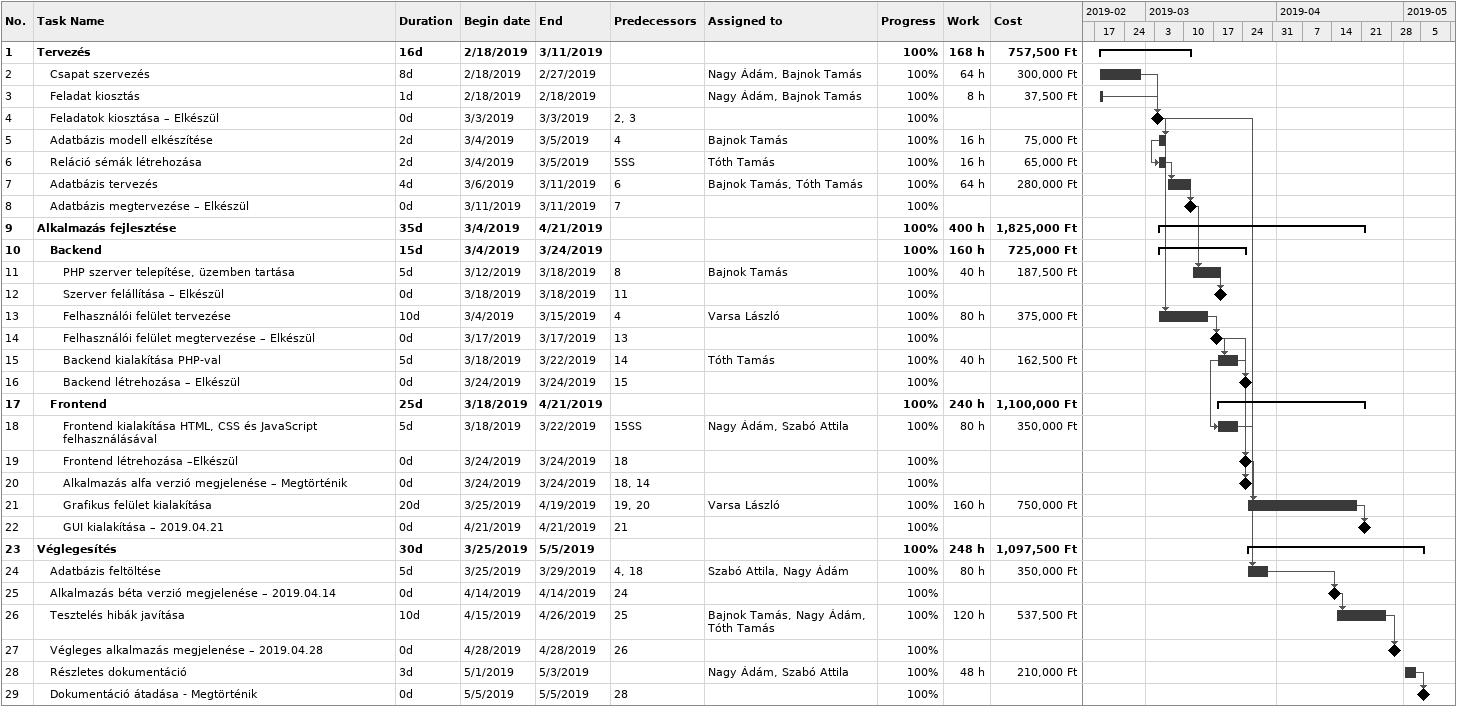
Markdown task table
| ID | Level | Task | Duration | Start | Finish | Predecessors | Resources | % complete | Work (h) | Cost (Ft) |
|---|---|---|---|---|---|---|---|---|---|---|
| 1 | 1 | **Tervezés** | 16d | 2019-02-18 | 2019-03-11 |  |  | 100 | 168 | 757500 |
| 2 | 2 | Csapat szervezés | 8d | 2019-02-18 | 2019-02-27 |  | Nagy Ádám, Bajnok Tamás | 100 | 64 | 300000 |
| 3 | 2 | Feladat kiosztás | 1d | 2019-02-18 | 2019-02-18 |  | Nagy Ádám, Bajnok Tamás | 100 | 8 | 37500 |
| 4 | 2 | Feladatok kiosztása – Elkészül | 0d | 2019-03-03 | 2019-03-03 | 2, 3 |  | 100 |  |  |
| 5 | 2 | Adatbázis modell elkészítése | 2d | 2019-03-04 | 2019-03-05 | 4 | Bajnok Tamás | 100 | 16 | 75000 |
| 6 | 2 | Reláció sémák létrehozása | 2d | 2019-03-04 | 2019-03-05 | 5SS | Tóth Tamás | 100 | 16 | 65000 |
| 7 | 2 | Adatbázis tervezés | 4d | 2019-03-06 | 2019-03-11 | 6 | Bajnok Tamás, Tóth Tamás | 100 | 64 | 280000 |
| 8 | 2 | Adatbázis megtervezése – Elkészül | 0d | 2019-03-11 | 2019-03-11 | 7 |  | 100 |  |  |
| 9 | 1 | **Alkalmazás fejlesztése** | 35d | 2019-03-04 | 2019-04-21 |  |  | 100 | 400 | 1825000 |
| 10 | 2 | **Backend** | 15d | 2019-03-04 | 2019-03-24 |  |  | 100 | 160 | 725000 |
| 11 | 3 | PHP szerver telepítése, üzemben tartása | 5d | 2019-03-12 | 2019-03-18 | 8 | Bajnok Tamás | 100 | 40 | 187500 |
| 12 | 3 | Szerver felállítása – Elkészül | 0d | 2019-03-18 | 2019-03-18 | 11 |  | 100 |  |  |
| 13 | 3 | Felhasználói felület tervezése | 10d | 2019-03-04 | 2019-03-15 | 4 | Varsa László | 100 | 80 | 375000 |
| 14 | 3 | Felhasználói felület megtervezése – Elkészül | 0d | 2019-03-17 | 2019-03-17 | 13 |  | 100 |  |  |
| 15 | 3 | Backend kialakítása PHP-val | 5d | 2019-03-18 | 2019-03-22 | 14 | Tóth Tamás | 100 | 40 | 162500 |
| 16 | 3 | Backend létrehozása – Elkészül | 0d | 2019-03-24 | 2019-03-24 | 15 |  | 100 |  |  |
| 17 | 2 | **Frontend** | 25d | 2019-03-18 | 2019-04-21 |  |  | 100 | 240 | 1100000 |
| 18 | 3 | Frontend kialakítása HTML, CSS és JavaScript felhasználásával | 5d | 2019-03-18 | 2019-03-22 | 15SS | Nagy Ádám, Szabó Attila | 100 | 80 | 350000 |
| 19 | 3 | Frontend létrehozása –Elkészül | 0d | 2019-03-24 | 2019-03-24 | 18 |  | 100 |  |  |
| 20 | 3 | Alkalmazás alfa verzió megjelenése – Megtörténik | 0d | 2019-03-24 | 2019-03-24 | 18, 14 |  | 100 |  |  |
| 21 | 3 | Grafikus felület kialakítása | 20d | 2019-03-25 | 2019-04-19 | 19, 20 | Varsa László | 100 | 160 | 750000 |
| 22 | 3 | GUI kialakítása – 2019.04.21 | 0d | 2019-04-21 | 2019-04-21 | 21 |  | 100 |  |  |
| 23 | 1 | **Véglegesítés** | 30d | 2019-03-25 | 2019-05-05 |  |  | 100 | 248 | 1097500 |
| 24 | 2 | Adatbázis feltöltése | 5d | 2019-03-25 | 2019-03-29 | 4, 18 | Szabó Attila, Nagy Ádám | 100 | 80 | 350000 |
| 25 | 2 | Alkalmazás béta verzió megjelenése – 2019.04.14 | 0d | 2019-04-14 | 2019-04-14 | 24 |  | 100 |  |  |
| 26 | 2 | Tesztelés hibák javítása | 10d | 2019-04-15 | 2019-04-26 | 25 | Bajnok Tamás, Nagy Ádám, Tóth Tamás | 100 | 120 | 537500 |
| 27 | 2 | Végleges alkalmazás megjelenése – 2019.04.28 | 0d | 2019-04-28 | 2019-04-28 | 26 |  | 100 |  |  |
| 28 | 2 | Részletes dokumentáció | 3d | 2019-05-01 | 2019-05-03 |  | Nagy Ádám, Szabó Attila | 100 | 48 | 210000 |
| 29 | 2 | Dokumentáció átadása - Megtörténik | 0d | 2019-05-05 | 2019-05-05 | 28 |  | 100 |  |  |
